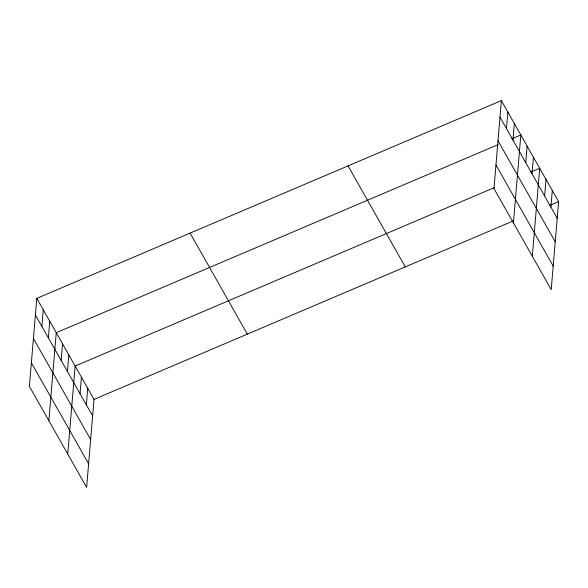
<?xml version="1.0" encoding="UTF-8"?>
<svg xmlns="http://www.w3.org/2000/svg" width="588" height="588" viewBox="0 0 588 588"><rect width="100%" height="100%" fill="white"/><g stroke="black" fill="none" stroke-linecap="round" stroke-linejoin="round"><path stroke-width="0.88" d="M36.787 298.381L29.4 386.367L86.634 487.379L94.021 399.392L36.787 298.381L501.366 100.621L558.6 201.633L551.213 289.619L493.979 188.608L501.366 100.621M41.88 326.399L43.277 309.832M48.37 337.85L49.76 321.276M48.863 420.714L56.25 332.727L498.11 144.633M61.152 360.407L62.541 343.833M67.451 371.52L68.84 354.946M67.745 454.046L75.139 366.059L494.287 187.638M80.041 393.747L81.431 377.173M86.333 404.853L87.73 388.286M506.459 128.64L507.856 112.065M512.949 140.084L514.338 123.517M513.434 222.948L520.828 134.961L511.905 138.761M525.731 162.648L527.12 146.074M532.022 173.761L533.419 157.187M532.324 256.287L539.71 168.3L530.788 172.093M544.62 195.98L546.009 179.406M550.912 207.094L552.301 190.519M94.021 399.392L513.177 220.97M549.677 205.433L558.6 201.633M499.976 117.188L557.211 218.207M497.992 140.76L555.226 241.771M495.956 165.037L553.19 266.055M348.052 165.882L405.286 266.893M190.1 233.12L247.335 334.131M35.398 314.955L92.632 415.966M33.42 338.519L90.655 439.53M31.377 362.803L88.612 463.814"/></g></svg>
